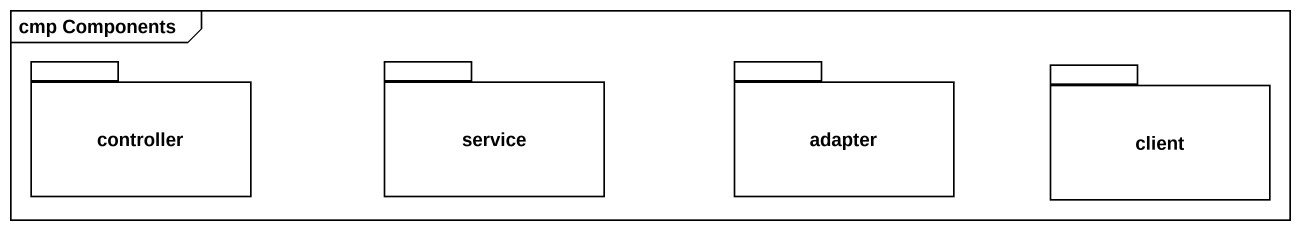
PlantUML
@startuml
mainframe cmp Components
package controller {
}
package service {
}
package adapter {
}
package client {
}
@enduml
